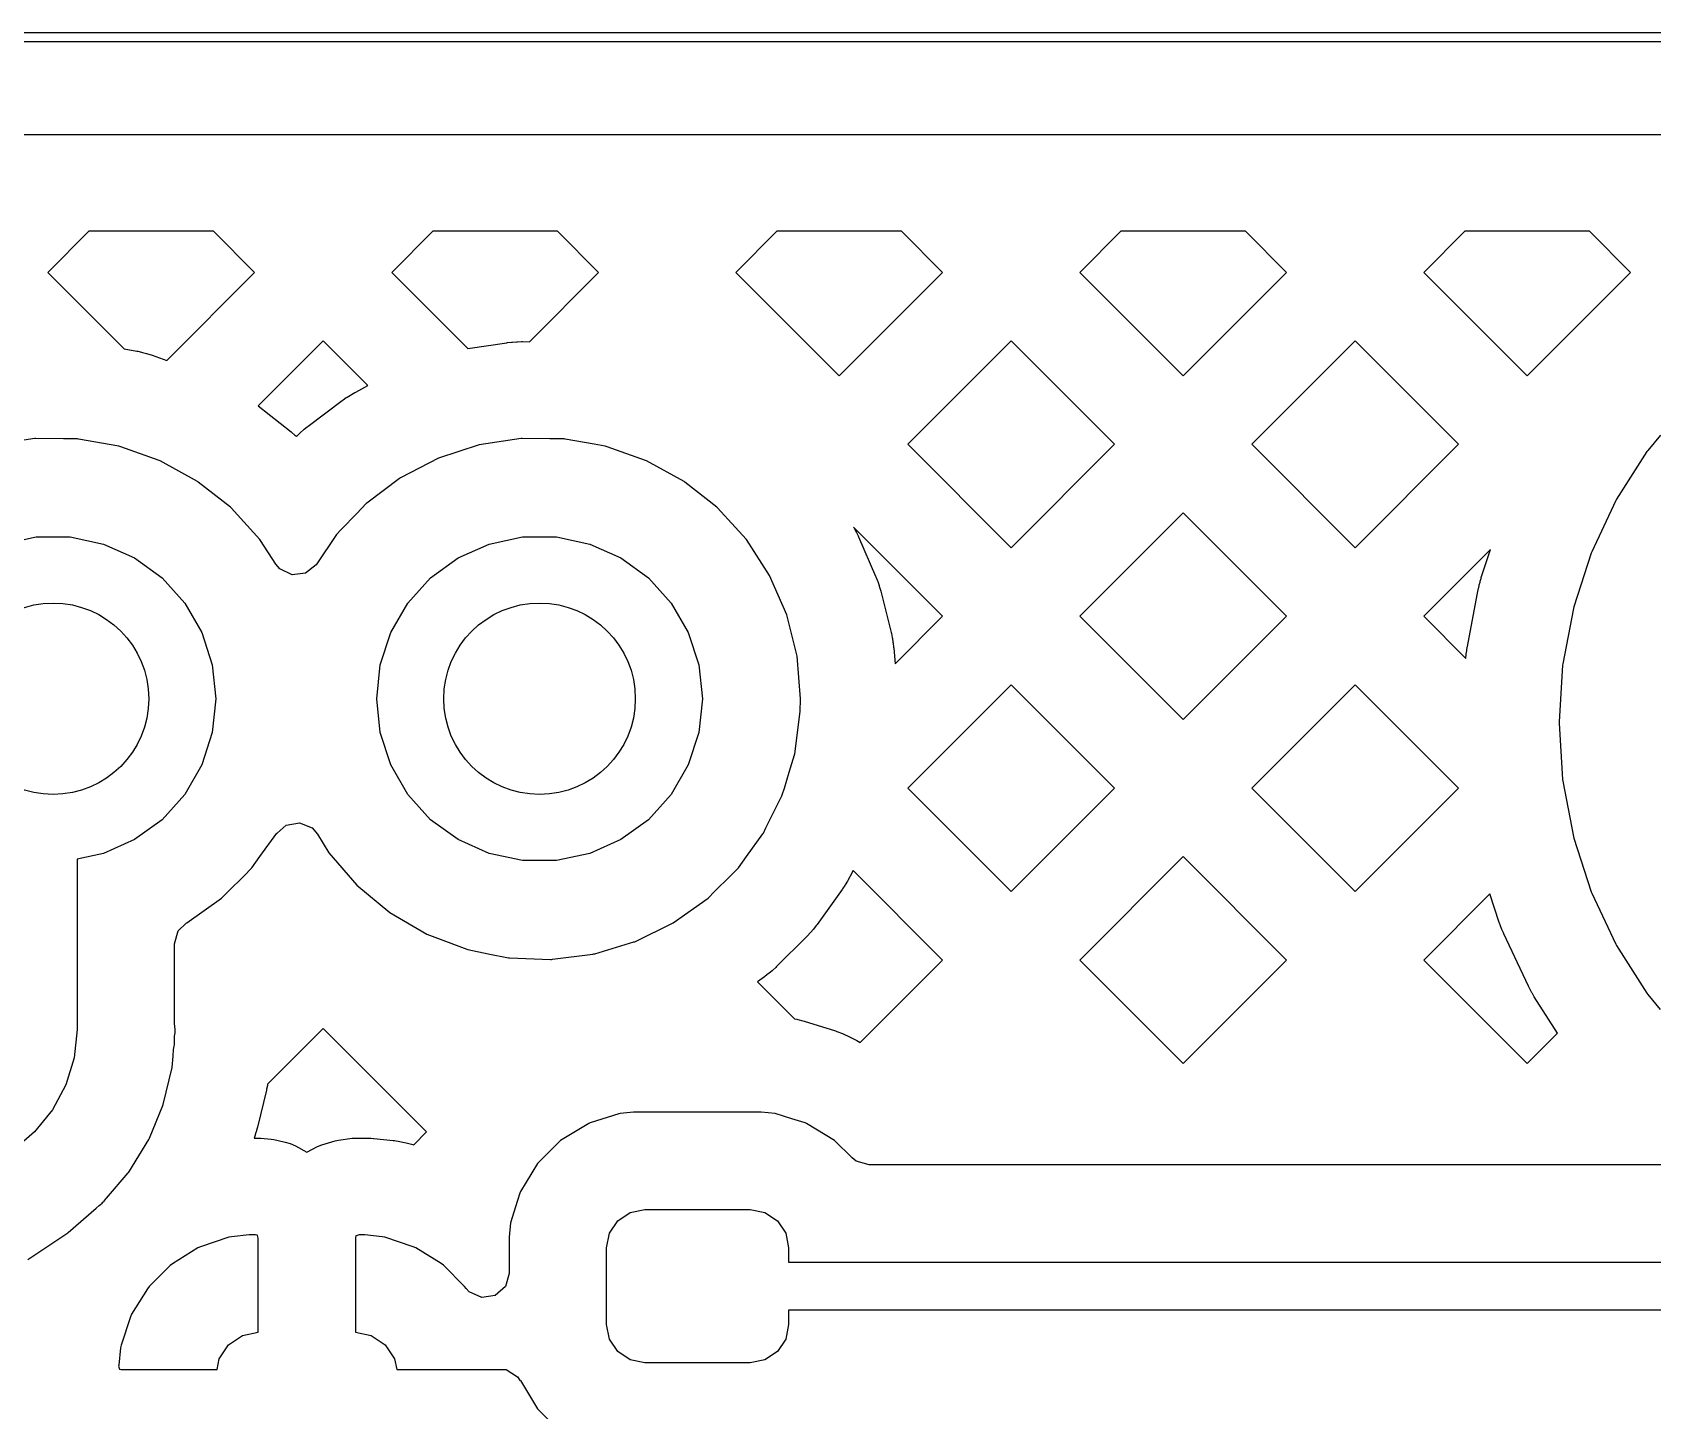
# Model space of a CAD drawing. Extents: x 54.1 to 108.3, y -71.1 to -40.8.
# Drawn here: x 80.37 to 88.83, y -48.05 to -40.84 of the extents above; entities that cross this region are included whole.
import ezdxf

# ---------------------------------------------------------------- set-up
doc = ezdxf.new("R2010")
doc.units = 0
doc.layers.add('BLACK', color=7, linetype='CONTINUOUS')

msp = doc.modelspace()

# ---------------------------------------------------------------- linework, layer by layer
at = {"layer": 'BLACK', "linetype": 'CONTINUOUS'}
for p, q in [((54.09, -40.845), (108.29, -40.845)), ((108.265, -40.895), (54.115, -40.895)), ((58.2509, -41.378), (107.656, -41.378)), ((80.6618, -41.884), (80.4468, -42.0991)), ((81.3122, -41.884), (80.6618, -41.884)), ((81.5272, -42.0991), (81.3122, -41.884)), ((82.4579, -41.884), (82.2428, -42.0991)), ((83.1082, -41.884), (82.4579, -41.884)), ((83.3233, -42.0991), (83.1082, -41.884)), ((84.2539, -41.884), (84.0389, -42.0991)), ((84.9043, -41.884), (84.2539, -41.884)), ((85.1193, -42.0991), (84.9043, -41.884)), ((86.05, -41.884), (85.8349, -42.0991)), ((86.7003, -41.884), (86.05, -41.884)), ((86.9154, -42.0991), (86.7003, -41.884)), ((87.846, -41.884), (87.631, -42.0991)), ((88.4964, -41.884), (87.846, -41.884)), ((88.7114, -42.0991), (88.4964, -41.884)), ((80.4468, -42.0991), (80.8463, -42.4986)), ((81.068, -42.5583), (81.5272, -42.0991)), ((82.2428, -42.0991), (82.641, -42.4972)), ((82.9614, -42.4609), (83.3233, -42.0991)), ((84.0389, -42.0991), (84.5791, -42.6393)), ((84.5791, -42.6393), (85.1193, -42.0991)), ((85.8349, -42.0991), (86.3752, -42.6393)), ((86.3752, -42.6393), (86.9154, -42.0991)), ((86.9154, -42.0991), (86.9154, -42.0991)), ((87.631, -42.0991), (88.1712, -42.6393)), ((88.2353, -42.5752), (88.7114, -42.0991)), ((81.885, -42.4568), (81.5457, -42.7962)), ((82.1188, -42.6906), (81.885, -42.4568)), ((82.8482, -42.4656), (82.8689, -42.4633)), ((82.8689, -42.4633), (82.8741, -42.4628)), ((82.8741, -42.4628), (82.8947, -42.4614)), ((82.8947, -42.4614), (82.8998, -42.4611)), ((82.8998, -42.4611), (82.9206, -42.4605)), ((82.9206, -42.4605), (82.9258, -42.4605)), ((82.9258, -42.4605), (82.9614, -42.4609)), ((85.4771, -42.4568), (84.9369, -42.9971)), ((86.0174, -42.9971), (85.4771, -42.4568)), ((87.2732, -42.4568), (86.733, -42.9971)), ((87.8134, -42.9971), (87.2732, -42.4568)), ((80.8463, -42.4986), (80.9117, -42.5102)), ((80.9117, -42.5102), (80.9167, -42.5112)), ((80.9167, -42.5112), (80.9371, -42.5157)), ((80.9371, -42.5157), (80.9421, -42.5169)), ((80.9421, -42.5169), (80.9621, -42.5222)), ((80.9621, -42.5222), (80.967, -42.5236)), ((80.967, -42.5236), (80.9869, -42.5298)), ((80.9869, -42.5298), (80.9918, -42.5314)), ((80.9918, -42.5314), (81.068, -42.5583)), ((82.641, -42.4972), (82.8431, -42.4663)), ((82.8431, -42.4663), (82.8482, -42.4656)), ((88.1712, -42.6393), (88.2353, -42.5752)), ((82.0547, -42.724), (82.1188, -42.6906)), ((81.5457, -42.7962), (81.718, -42.9323)), ((81.8059, -42.9023), (81.9845, -42.7682)), ((81.9845, -42.7682), (81.9887, -42.7651)), ((81.9887, -42.7651), (82.0059, -42.7533)), ((82.0059, -42.7533), (82.0102, -42.7505)), ((82.0102, -42.7505), (82.0277, -42.7395)), ((82.0277, -42.7395), (82.0321, -42.7368)), ((82.0321, -42.7368), (82.0502, -42.7265)), ((82.0502, -42.7265), (82.0547, -42.724)), ((80.3796, -42.9665), (80.1588, -43.0003)), ((80.3848, -42.9665), (80.3796, -42.9665)), ((80.5292, -42.9683), (80.3848, -42.9665)), ((80.3848, -42.9665), (80.3848, -42.9665)), ((80.603, -42.9692), (80.5292, -42.9683)), ((80.6081, -42.9701), (80.603, -42.9692)), ((80.8178, -43.0075), (80.6081, -42.9701)), ((80.6081, -42.9701), (80.6081, -42.9701)), ((81.718, -42.9323), (81.722, -42.9355)), ((81.722, -42.9355), (81.7378, -42.9491)), ((81.7378, -42.9491), (81.7416, -42.9525)), ((81.7416, -42.9525), (81.7453, -42.9559)), ((81.7453, -42.9559), (81.7475, -42.9537)), ((81.7475, -42.9537), (81.7625, -42.9392)), ((81.7625, -42.9392), (81.7663, -42.9357)), ((81.7663, -42.9357), (81.7817, -42.922)), ((81.7817, -42.922), (81.7857, -42.9187)), ((81.7857, -42.9187), (81.8018, -42.9055)), ((81.8018, -42.9055), (81.8059, -42.9023)), ((82.9196, -42.9665), (82.6988, -43.0003)), ((82.9248, -42.9665), (82.9196, -42.9665)), ((83.0692, -42.9683), (82.9248, -42.9665)), ((82.9248, -42.9665), (82.9248, -42.9665)), ((83.143, -42.9692), (83.0692, -42.9683)), ((83.1481, -42.9701), (83.143, -42.9692)), ((83.2996, -42.9971), (83.1481, -42.9701)), ((83.1481, -42.9701), (83.1481, -42.9701)), ((88.8665, -42.949), (88.8006, -43.0288)), ((80.8229, -43.0084), (80.8178, -43.0075)), ((80.8178, -43.0075), (80.8178, -43.0075)), ((80.8278, -43.0101), (80.8229, -43.0084)), ((81.0286, -43.0812), (80.8278, -43.0101)), ((80.8278, -43.0101), (80.8278, -43.0101)), ((82.6988, -43.0003), (82.4865, -43.0697)), ((83.3578, -43.0075), (83.2996, -42.9971)), ((83.3629, -43.0084), (83.3578, -43.0075)), ((83.3578, -43.0075), (83.3578, -43.0075)), ((83.3678, -43.0101), (83.3629, -43.0084)), ((83.5686, -43.0812), (83.3678, -43.0101)), ((83.3678, -43.0101), (83.3678, -43.0101)), ((84.9369, -42.9971), (85.4771, -43.5373)), ((85.4771, -43.5373), (86.0174, -42.9971)), ((86.0174, -42.9971), (86.0174, -42.9971)), ((86.733, -42.9971), (87.2732, -43.5373)), ((87.2732, -43.5373), (87.8134, -42.9971)), ((88.7959, -43.0352), (88.6378, -43.2843)), ((88.8006, -43.0288), (88.7959, -43.0352)), ((81.0335, -43.0829), (81.0286, -43.0812)), ((81.0286, -43.0812), (81.0286, -43.0812)), ((81.2291, -43.1909), (81.0335, -43.0829)), ((82.4865, -43.0697), (82.2883, -43.1728)), ((83.5735, -43.0829), (83.5686, -43.0812)), ((83.5686, -43.0812), (83.5686, -43.0812)), ((83.7691, -43.1909), (83.5735, -43.0829)), ((81.2331, -43.1941), (81.2291, -43.1909)), ((81.4003, -43.3261), (81.2331, -43.1941)), ((81.2331, -43.1941), (81.2331, -43.1941)), ((82.2842, -43.1759), (82.1138, -43.3038)), ((82.2883, -43.1728), (82.2842, -43.1759)), ((82.2842, -43.1759), (82.2842, -43.1759)), ((83.7731, -43.1941), (83.7691, -43.1909)), ((83.9403, -43.3261), (83.7731, -43.1941)), ((83.7731, -43.1941), (83.7731, -43.1941)), ((82.1097, -43.3069), (82.0604, -43.3585)), ((82.1138, -43.3038), (82.1097, -43.3069)), ((88.634, -43.2912), (88.5084, -43.5582)), ((88.6378, -43.2843), (88.634, -43.2912)), ((81.4003, -43.3262), (81.4003, -43.3261)), ((81.4044, -43.3294), (81.4003, -43.3262)), ((81.5547, -43.4946), (81.4044, -43.3294)), ((82.0604, -43.3585), (81.9798, -43.4428)), ((83.9403, -43.3262), (83.9403, -43.3261)), ((83.9444, -43.3294), (83.9403, -43.3262)), ((84.0364, -43.4305), (83.9444, -43.3294)), ((86.3752, -43.3549), (85.8349, -43.8951)), ((86.9154, -43.8951), (86.3752, -43.3549)), ((81.9554, -43.4684), (81.8479, -43.6259)), ((81.9798, -43.4428), (81.9554, -43.4684)), ((84.0947, -43.4946), (84.0364, -43.4305)), ((85.1193, -43.8951), (84.6547, -43.4305)), ((84.6547, -43.4305), (84.6568, -43.4341)), ((84.6568, -43.4341), (84.6665, -43.4523)), ((84.6665, -43.4523), (84.6689, -43.4569)), ((84.6689, -43.4569), (84.678, -43.4757)), ((84.678, -43.4757), (84.6801, -43.4804)), ((84.6801, -43.4804), (84.7692, -43.6852)), ((80.2121, -43.5179), (80.3859, -43.481)), ((80.3859, -43.481), (80.5636, -43.481)), ((80.5636, -43.481), (80.7374, -43.5179)), ((80.7374, -43.5179), (80.8997, -43.5902)), ((81.5575, -43.4989), (81.5547, -43.4946)), ((81.638, -43.6234), (81.5575, -43.4989)), ((81.5575, -43.4989), (81.5575, -43.4989)), ((82.5897, -43.5902), (82.7521, -43.5179)), ((82.7521, -43.5179), (82.9259, -43.481)), ((82.9259, -43.481), (83.1036, -43.481)), ((83.1036, -43.481), (83.2774, -43.5179)), ((83.2774, -43.5179), (83.4397, -43.5902)), ((84.2161, -43.6821), (84.0947, -43.4946)), ((87.9796, -43.5465), (87.631, -43.8951)), ((87.9318, -43.6936), (87.9796, -43.5465)), ((88.5084, -43.5582), (88.5054, -43.5656)), ((80.8997, -43.5902), (81.0435, -43.6946)), ((81.6587, -43.6478), (81.638, -43.6234)), ((81.7225, -43.6791), (81.6587, -43.6478)), ((81.8479, -43.6259), (81.793, -43.6709)), ((82.446, -43.6946), (82.5897, -43.5902)), ((83.4397, -43.5902), (83.5835, -43.6946)), ((88.5054, -43.5656), (88.4143, -43.8462)), ((81.0435, -43.6946), (81.1624, -43.8267)), ((81.793, -43.6709), (81.7225, -43.6791)), ((82.3271, -43.8267), (82.446, -43.6946)), ((83.5835, -43.6946), (83.7024, -43.8267)), ((84.3052, -43.887), (84.2161, -43.6821)), ((84.7692, -43.6852), (84.7711, -43.69)), ((84.7711, -43.69), (84.7787, -43.7094)), ((84.7787, -43.7094), (84.7804, -43.7143)), ((84.7804, -43.7143), (84.7871, -43.7338)), ((84.7871, -43.7338), (84.7886, -43.7388)), ((87.9203, -43.7357), (87.9212, -43.7319)), ((87.9212, -43.7319), (87.9251, -43.7165)), ((87.9251, -43.7165), (87.9262, -43.7127)), ((87.9262, -43.7127), (87.9306, -43.6974)), ((87.9306, -43.6974), (87.9318, -43.6936)), ((84.7886, -43.7388), (84.7945, -43.7587)), ((84.7945, -43.7587), (84.7959, -43.7637)), ((84.7959, -43.7637), (84.8503, -43.9804)), ((87.8592, -44.0528), (87.916, -43.7552)), ((87.916, -43.7552), (87.9168, -43.7513)), ((87.9168, -43.7513), (87.9203, -43.7357)), ((81.1624, -43.8267), (81.2512, -43.9806)), ((82.2382, -43.9806), (82.3271, -43.8267)), ((83.7024, -43.8267), (83.7912, -43.9806)), ((84.3596, -44.1037), (84.3052, -43.887)), ((84.8706, -44.1439), (85.1193, -43.8951)), ((85.8349, -43.8951), (86.3752, -44.4353)), ((86.3752, -44.4353), (86.9154, -43.8951)), ((86.9154, -43.8951), (86.9154, -43.8951)), ((87.631, -43.8951), (87.8513, -44.1154)), ((88.4123, -43.8539), (88.357, -44.1437)), ((88.4143, -43.8462), (88.4123, -43.8539)), ((81.2512, -43.9806), (81.3061, -44.1496)), ((82.1833, -44.1496), (82.2382, -43.9806)), ((83.7912, -43.9806), (83.8461, -44.1496)), ((84.8503, -43.9804), (84.8515, -43.9854)), ((84.8515, -43.9854), (84.8557, -44.0058)), ((84.8557, -44.0058), (84.8567, -44.0109)), ((84.8567, -44.0109), (84.8601, -44.0313)), ((84.8601, -44.0313), (84.8608, -44.0364)), ((84.8608, -44.0364), (84.8633, -44.0571)), ((84.8633, -44.0571), (84.8639, -44.0622)), ((84.8639, -44.0622), (84.8706, -44.1439)), ((87.8555, -44.0764), (87.856, -44.0724)), ((87.856, -44.0724), (87.8585, -44.0567)), ((87.8585, -44.0567), (87.8592, -44.0528)), ((81.3061, -44.1496), (81.3247, -44.3263)), ((82.1647, -44.3263), (82.1833, -44.1496)), ((83.8461, -44.1496), (83.8647, -44.3263)), ((84.3779, -44.3263), (84.3596, -44.1037)), ((87.8513, -44.1154), (87.8516, -44.1119)), ((87.8516, -44.1119), (87.8531, -44.096)), ((87.8531, -44.096), (87.8535, -44.0921)), ((87.8535, -44.0921), (87.8555, -44.0764)), ((88.356, -44.1516), (88.3375, -44.446)), ((88.357, -44.1437), (88.356, -44.1516)), ((81.3247, -44.3263), (81.3061, -44.503)), ((82.1833, -44.503), (82.1647, -44.3263)), ((83.8647, -44.3263), (83.8461, -44.503)), ((84.3763, -44.3929), (84.3779, -44.3263)), ((85.4771, -44.2529), (84.9369, -44.7931)), ((86.0174, -44.7931), (85.4771, -44.2529)), ((87.2732, -44.2529), (86.733, -44.7931)), ((87.8134, -44.7931), (87.2732, -44.2529)), ((84.3471, -44.6144), (84.3763, -44.3929)), ((88.3375, -44.446), (88.3375, -44.454)), ((88.3375, -44.454), (88.356, -44.7484)), ((81.3061, -44.503), (81.2512, -44.672)), ((82.2382, -44.672), (82.1833, -44.503)), ((83.8461, -44.503), (83.7912, -44.672)), ((84.3183, -44.7091), (84.3456, -44.6193)), ((84.3456, -44.6193), (84.3471, -44.6144)), ((84.3456, -44.6193), (84.3456, -44.6193)), ((81.2512, -44.672), (81.1624, -44.8259)), ((82.3271, -44.8259), (82.2382, -44.672)), ((83.7912, -44.672), (83.7024, -44.8259)), ((84.2928, -44.7931), (84.3183, -44.7091)), ((88.356, -44.7484), (88.357, -44.7563)), ((81.1624, -44.8259), (81.0435, -44.958)), ((82.446, -44.958), (82.3271, -44.8259)), ((83.7024, -44.8259), (83.5835, -44.958)), ((84.1967, -45.001), (84.2799, -44.8328)), ((84.2799, -44.8328), (84.2822, -44.8281)), ((84.2799, -44.8328), (84.2799, -44.8328)), ((84.2822, -44.8281), (84.2928, -44.7931)), ((84.9369, -44.7931), (85.4771, -45.3334)), ((85.4771, -45.3334), (86.0174, -44.7931)), ((86.0174, -44.7931), (86.0174, -44.7931)), ((86.733, -44.7931), (87.2732, -45.3334)), ((87.2732, -45.3334), (87.8134, -44.7931)), ((88.357, -44.7563), (88.4123, -45.0461)), ((81.0435, -44.958), (80.8997, -45.0624)), ((81.6445, -45.0293), (81.6914, -44.9862)), ((81.6914, -44.9862), (81.7613, -44.9739)), ((81.7613, -44.9739), (81.8267, -45.0014)), ((81.8267, -45.0014), (81.8546, -45.0333)), ((82.5897, -45.0624), (82.446, -44.958)), ((83.5835, -44.958), (83.4397, -45.0624)), ((84.1832, -45.0284), (84.1967, -45.001)), ((80.8997, -45.0624), (80.7374, -45.1347)), ((81.5551, -45.1509), (81.6432, -45.0284)), ((81.6432, -45.0284), (81.6445, -45.0293)), ((81.8546, -45.0333), (81.9147, -45.1314)), ((82.7521, -45.1347), (82.5897, -45.0624)), ((83.4397, -45.0624), (83.2774, -45.1347)), ((84.0951, -45.1509), (84.1802, -45.0326)), ((84.1802, -45.0326), (84.1832, -45.0284)), ((88.4123, -45.0461), (88.4143, -45.0538)), ((88.4143, -45.0538), (88.5054, -45.3344)), ((80.7374, -45.1347), (80.5997, -45.164)), ((80.5997, -45.164), (80.5997, -46.054)), ((81.5128, -45.2098), (81.5551, -45.1509)), ((81.9147, -45.1314), (82.061, -45.3002)), ((82.9259, -45.1716), (82.7521, -45.1347)), ((83.1036, -45.1716), (82.9259, -45.1716)), ((83.2774, -45.1347), (83.1036, -45.1716)), ((84.0528, -45.2098), (84.0951, -45.1509)), ((86.3752, -45.1509), (85.8349, -45.6912)), ((86.9154, -45.6912), (86.3752, -45.1509)), ((81.3888, -45.3334), (81.4699, -45.2526)), ((81.4699, -45.2526), (81.5128, -45.2098)), ((83.9288, -45.3334), (84.0099, -45.2526)), ((84.0099, -45.2526), (84.0528, -45.2098)), ((84.6368, -45.2526), (84.6344, -45.2572)), ((84.6513, -45.2232), (84.6368, -45.2526)), ((85.1193, -45.6912), (84.6513, -45.2232)), ((81.3546, -45.3675), (81.3888, -45.3334)), ((82.061, -45.3002), (82.2328, -45.4429)), ((83.8946, -45.3675), (83.9288, -45.3334)), ((84.5941, -45.3236), (84.4637, -45.5051)), ((84.597, -45.3194), (84.5941, -45.3236)), ((84.6085, -45.302), (84.597, -45.3194)), ((84.6112, -45.2976), (84.6085, -45.302)), ((84.6219, -45.2799), (84.6112, -45.2976)), ((84.6244, -45.2754), (84.6219, -45.2799)), ((84.6344, -45.2572), (84.6244, -45.2754)), ((88.5054, -45.3344), (88.5084, -45.3418)), ((81.1727, -45.4972), (81.3546, -45.3675)), ((83.7127, -45.4972), (83.8946, -45.3675)), ((87.9769, -45.3452), (87.631, -45.6912)), ((88.0254, -45.4946), (87.9769, -45.3452)), ((88.5084, -45.3418), (88.634, -45.6088)), ((81.1282, -45.5386), (81.1693, -45.4988)), ((81.1693, -45.4988), (81.1727, -45.4972)), ((82.2328, -45.4429), (82.4257, -45.5556)), ((83.5121, -45.5955), (83.7127, -45.4972)), ((84.4606, -45.5092), (84.4478, -45.5256)), ((84.4637, -45.5051), (84.4606, -45.5092)), ((88.0267, -45.4983), (88.0254, -45.4946)), ((88.0321, -45.5133), (88.0267, -45.4983)), ((81.1082, -45.6067), (81.1282, -45.5386)), ((82.4257, -45.5556), (82.6344, -45.6353)), ((84.41, -45.5682), (84.2518, -45.7259)), ((84.4136, -45.5645), (84.41, -45.5682)), ((84.4277, -45.5492), (84.4136, -45.5645)), ((84.4311, -45.5453), (84.4277, -45.5492)), ((84.4445, -45.5296), (84.4311, -45.5453)), ((84.4478, -45.5256), (84.4445, -45.5296)), ((88.0335, -45.517), (88.0321, -45.5133)), ((88.0393, -45.5317), (88.0335, -45.517)), ((88.0409, -45.5354), (88.0393, -45.5317)), ((88.0472, -45.55), (88.0409, -45.5354)), ((88.0488, -45.5536), (88.0472, -45.55)), ((88.1778, -45.8278), (88.0488, -45.5536)), ((81.1082, -46.008), (81.1082, -45.6067)), ((82.6344, -45.6353), (82.6395, -45.6364)), ((82.6395, -45.6364), (82.6395, -45.6364)), ((82.6395, -45.6364), (82.7463, -45.6581)), ((82.7463, -45.6581), (82.8533, -45.6799)), ((82.8533, -45.6799), (82.8585, -45.6801)), ((83.0817, -45.6874), (83.293, -45.6603)), ((83.293, -45.6603), (83.2981, -45.6597)), ((83.293, -45.6603), (83.293, -45.6603)), ((83.2981, -45.6597), (83.3034, -45.6581)), ((83.3034, -45.6581), (83.5072, -45.597)), ((83.5072, -45.597), (83.5121, -45.5955)), ((83.5072, -45.597), (83.5072, -45.597)), ((88.634, -45.6088), (88.6378, -45.6157)), ((88.6378, -45.6157), (88.7959, -45.8648)), ((82.8585, -45.6801), (82.8585, -45.6801)), ((82.8585, -45.6801), (83.0714, -45.6879)), ((83.0714, -45.6879), (83.0714, -45.6879)), ((83.0714, -45.6879), (83.0766, -45.6881)), ((83.0766, -45.6881), (83.0817, -45.6874)), ((83.0817, -45.6874), (83.0817, -45.6874)), ((84.209, -45.7635), (84.1926, -45.7763)), ((84.213, -45.7603), (84.209, -45.7635)), ((84.2288, -45.747), (84.213, -45.7603)), ((84.2327, -45.7436), (84.2288, -45.747)), ((84.248, -45.7295), (84.2327, -45.7436)), ((84.2518, -45.7259), (84.248, -45.7295)), ((84.6882, -46.1223), (85.1193, -45.6912)), ((85.8349, -45.6912), (86.3752, -46.2314)), ((86.3752, -46.2314), (86.9154, -45.6912)), ((86.9154, -45.6912), (86.9154, -45.6912)), ((87.631, -45.6912), (88.1712, -46.2314)), ((84.1884, -45.7794), (84.1527, -45.8049)), ((84.1527, -45.8049), (84.3458, -45.9981)), ((84.1926, -45.7763), (84.1884, -45.7794)), ((88.1796, -45.8314), (88.1778, -45.8278)), ((88.1868, -45.8456), (88.1796, -45.8314)), ((88.1887, -45.8491), (88.1868, -45.8456)), ((88.1963, -45.8629), (88.1887, -45.8491)), ((88.1983, -45.8664), (88.1963, -45.8629)), ((88.2064, -45.8801), (88.1983, -45.8664)), ((88.2085, -45.8835), (88.2064, -45.8801)), ((88.3291, -46.0735), (88.2085, -45.8835)), ((88.7959, -45.8648), (88.8006, -45.8712)), ((88.8006, -45.8712), (88.8655, -45.9498)), ((81.1091, -46.0231), (81.1082, -46.008)), ((84.3458, -45.9981), (84.3574, -46.0004)), ((84.3574, -46.0004), (84.3639, -46.0019)), ((84.3639, -46.0019), (84.39, -46.0086)), ((84.39, -46.0086), (84.3964, -46.0104)), ((84.3964, -46.0104), (84.56, -46.0617)), ((80.5997, -46.0541), (80.5852, -46.2015)), ((80.5997, -46.054), (80.5997, -46.0541)), ((81.1082, -46.1087), (81.1086, -46.0988)), ((81.1086, -46.0988), (81.1087, -46.0974)), ((81.1087, -46.0974), (81.1096, -46.0895)), ((81.1129, -46.054), (81.1091, -46.0231)), ((81.1096, -46.0895), (81.1122, -46.0715)), ((81.1122, -46.0715), (81.1127, -46.0674)), ((81.1122, -46.0715), (81.1122, -46.0715)), ((81.1127, -46.0674), (81.1129, -46.054)), ((81.885, -46.049), (81.5947, -46.3393)), ((82.4253, -46.5892), (81.885, -46.049)), ((84.56, -46.0617), (84.5672, -46.0642)), ((84.5672, -46.0642), (84.5957, -46.075)), ((84.5957, -46.075), (84.6028, -46.078)), ((84.6028, -46.078), (84.6303, -46.0904)), ((84.6303, -46.0904), (84.6372, -46.0937)), ((84.6372, -46.0937), (84.6642, -46.108)), ((88.1712, -46.2314), (88.3291, -46.0735)), ((81.1012, -46.1932), (81.1039, -46.1584)), ((81.1039, -46.1584), (81.1054, -46.1496)), ((81.1053, -46.1496), (81.1063, -46.1417)), ((81.1054, -46.1496), (81.1053, -46.1496)), ((81.1063, -46.1417), (81.1082, -46.1341)), ((81.1082, -46.1341), (81.1082, -46.1087)), ((84.6642, -46.108), (84.6708, -46.1117)), ((84.6708, -46.1117), (84.6882, -46.1223)), ((80.5852, -46.2015), (80.5422, -46.3432)), ((81.0501, -46.4459), (81.0965, -46.2524)), ((81.0965, -46.2524), (81.1012, -46.1932)), ((80.5422, -46.3432), (80.4724, -46.4739)), ((81.5935, -46.3461), (81.5896, -46.3657)), ((81.5944, -46.3413), (81.5935, -46.3461)), ((81.5947, -46.3393), (81.5944, -46.3413)), ((81.5885, -46.3705), (81.5421, -46.564)), ((81.5896, -46.3657), (81.5885, -46.3705)), ((80.4724, -46.4739), (80.3784, -46.5884)), ((80.9775, -46.621), (81.0482, -46.4505)), ((81.0482, -46.4505), (81.0501, -46.4459)), ((81.0482, -46.4505), (81.0482, -46.4505)), ((83.4286, -46.4952), (83.2785, -46.5423)), ((83.4349, -46.4932), (83.4286, -46.4952)), ((83.4286, -46.4952), (83.4286, -46.4952)), ((83.47, -46.49), (83.4349, -46.4932)), ((83.5055, -46.4868), (83.47, -46.49)), ((83.5084, -46.4865), (83.5055, -46.4868)), ((83.5055, -46.4868), (83.5055, -46.4868)), ((83.8391, -46.4865), (83.5084, -46.4865)), ((84.1687, -46.4865), (83.8391, -46.4865)), ((84.1716, -46.4865), (84.1687, -46.4865)), ((84.2451, -46.4932), (84.1716, -46.4865)), ((84.3314, -46.5203), (84.2451, -46.4932)), ((84.4014, -46.5423), (84.3314, -46.5203)), ((80.3784, -46.5884), (80.2385, -46.7111)), ((80.3784, -46.5884), (80.3784, -46.5884)), ((81.534, -46.5927), (81.5279, -46.6115)), ((81.5354, -46.588), (81.534, -46.5927)), ((81.5408, -46.5688), (81.5354, -46.588)), ((81.5421, -46.564), (81.5408, -46.5688)), ((82.3577, -46.6567), (82.4253, -46.5892)), ((83.2713, -46.5445), (83.1246, -46.6334)), ((83.2785, -46.5423), (83.2713, -46.5445)), ((83.2785, -46.5423), (83.2785, -46.5423)), ((84.4015, -46.5423), (84.4014, -46.5423)), ((84.4087, -46.5445), (84.4015, -46.5423)), ((84.5554, -46.6334), (84.4087, -46.5445)), ((80.8699, -46.7994), (80.9739, -46.6297)), ((80.9739, -46.6297), (80.9764, -46.6236)), ((80.9764, -46.6236), (80.9775, -46.621)), ((81.5263, -46.6162), (81.5245, -46.621)), ((81.5245, -46.621), (81.546, -46.621)), ((81.5279, -46.6115), (81.5263, -46.6162)), ((81.546, -46.621), (81.5595, -46.6217)), ((81.5595, -46.6217), (81.6135, -46.6275)), ((81.6135, -46.6275), (81.6268, -46.6297)), ((81.6268, -46.6297), (81.6791, -46.6411)), ((81.6791, -46.6411), (81.6857, -46.6427)), ((81.6857, -46.6427), (81.7119, -46.6499)), ((81.7119, -46.6499), (81.7409, -46.6619)), ((81.7409, -46.6619), (81.7994, -46.6952)), ((81.7994, -46.6952), (81.8559, -46.6656)), ((81.8559, -46.6656), (81.8788, -46.6564)), ((81.8788, -46.6564), (81.9469, -46.6364)), ((81.9469, -46.6364), (81.9645, -46.6326)), ((81.9645, -46.6326), (82.0361, -46.6223)), ((82.0361, -46.6223), (82.054, -46.621)), ((82.054, -46.621), (82.0987, -46.621)), ((82.0987, -46.621), (82.1019, -46.621)), ((82.1019, -46.621), (82.1149, -46.6214)), ((82.1149, -46.6214), (82.1181, -46.6215)), ((82.1181, -46.6215), (82.1309, -46.6222)), ((82.1309, -46.6222), (82.1341, -46.6224)), ((82.1341, -46.6224), (82.1471, -46.6233)), ((82.1471, -46.6233), (82.1503, -46.6236)), ((82.1503, -46.6236), (82.2512, -46.634)), ((82.2512, -46.634), (82.258, -46.6349)), ((82.258, -46.6349), (82.2854, -46.6392)), ((82.2854, -46.6392), (82.2922, -46.6404)), ((82.2922, -46.6404), (82.319, -46.6462)), ((82.319, -46.6462), (82.3257, -46.6478)), ((82.3257, -46.6478), (82.3524, -46.6551)), ((82.3524, -46.6551), (82.3577, -46.6567)), ((83.1246, -46.6334), (83.0034, -46.7546)), ((84.6466, -46.7246), (84.5554, -46.6334)), ((83.0034, -46.7546), (82.9145, -46.9013)), ((84.6676, -46.7415), (84.6466, -46.7246)), ((84.7357, -46.7615), (84.6676, -46.7415)), ((89.4655, -46.7615), (84.7357, -46.7615)), ((80.7539, -46.9353), (80.8667, -46.8032)), ((80.8667, -46.8032), (80.8699, -46.7994)), ((80.8667, -46.8032), (80.8667, -46.8032)), ((80.7416, -46.9508), (80.7506, -46.9394)), ((80.7506, -46.9394), (80.7539, -46.9353)), ((82.8999, -46.9481), (82.8632, -47.0649)), ((82.9123, -46.9085), (82.8999, -46.9481)), ((82.9145, -46.9013), (82.9123, -46.9085)), ((82.9123, -46.9085), (82.9123, -46.9085)), ((80.5537, -47.1151), (80.6995, -46.9871)), ((80.6995, -46.9871), (80.715, -46.9736)), ((80.715, -46.9736), (80.7224, -46.9676)), ((80.7224, -46.9676), (80.7317, -46.9606)), ((80.7317, -46.9606), (80.7353, -46.957)), ((80.7353, -46.957), (80.7383, -46.9541)), ((80.7383, -46.9541), (80.7412, -46.9512)), ((80.7383, -46.9541), (80.7383, -46.9541)), ((80.7412, -46.9512), (80.7416, -46.9508)), ((83.4236, -47.0536), (83.4885, -47.0102)), ((83.4885, -47.0102), (83.565, -46.995)), ((83.565, -46.995), (84.115, -46.995)), ((84.115, -46.995), (84.1915, -47.0102)), ((84.1915, -47.0102), (84.2564, -47.0536)), ((80.5472, -47.1201), (80.5506, -47.1178)), ((80.5506, -47.1178), (80.5537, -47.1151)), ((80.5537, -47.1151), (80.5537, -47.1151)), ((82.8632, -47.0649), (82.8565, -47.1384)), ((83.3802, -47.1185), (83.4236, -47.0536)), ((84.2564, -47.0536), (84.2998, -47.1185)), ((80.3436, -47.2561), (80.5471, -47.1201)), ((80.5471, -47.1201), (80.5472, -47.1201)), ((81.2307, -47.1956), (81.0978, -47.2778)), ((81.2439, -47.1894), (81.2307, -47.1956)), ((81.3925, -47.1398), (81.2439, -47.1894)), ((81.4059, -47.1369), (81.3925, -47.1398)), ((81.498, -47.1273), (81.4059, -47.1369)), ((81.5046, -47.127), (81.498, -47.1273)), ((81.5325, -47.127), (81.5046, -47.127)), ((81.5401, -47.1287), (81.5325, -47.127)), ((81.5415, -47.1299), (81.5401, -47.1287)), ((81.546, -47.1451), (81.5415, -47.1299)), ((81.546, -47.6358), (81.546, -47.1451)), ((82.0557, -47.1329), (82.054, -47.1405)), ((82.054, -47.1405), (82.054, -47.6358)), ((82.0569, -47.1315), (82.0557, -47.1329)), ((82.0721, -47.127), (82.0569, -47.1315)), ((82.0955, -47.127), (82.0721, -47.127)), ((82.1019, -47.1273), (82.0955, -47.127)), ((82.1928, -47.1366), (82.1019, -47.1273)), ((82.2062, -47.1395), (82.1928, -47.1366)), ((82.3549, -47.1888), (82.2062, -47.1395)), ((82.3681, -47.195), (82.3549, -47.1888)), ((82.5012, -47.277), (82.3681, -47.195)), ((82.8565, -47.1384), (82.8565, -47.329)), ((83.365, -47.195), (83.3802, -47.1185)), ((83.365, -47.595), (83.365, -47.195)), ((84.2998, -47.1185), (84.315, -47.195)), ((84.315, -47.195), (84.315, -47.27)), ((81.0864, -47.2868), (80.976, -47.3974)), ((81.0978, -47.2778), (81.0864, -47.2868)), ((82.5126, -47.286), (82.5012, -47.277)), ((82.6232, -47.3964), (82.5126, -47.286)), ((84.315, -47.27), (92.0034, -47.27)), ((82.8565, -47.329), (82.8365, -47.3971)), ((80.967, -47.4088), (80.885, -47.5419)), ((80.976, -47.3974), (80.967, -47.4088)), ((82.6318, -47.4072), (82.6232, -47.3964)), ((82.648, -47.4242), (82.6318, -47.4072)), ((82.7126, -47.4537), (82.648, -47.4242)), ((82.7828, -47.4436), (82.7126, -47.4537)), ((82.8365, -47.3971), (82.7828, -47.4436)), ((92.0034, -47.52), (84.315, -47.52)), ((84.315, -47.52), (84.315, -47.595)), ((80.8788, -47.5551), (80.8295, -47.7038)), ((80.885, -47.5419), (80.8788, -47.5551)), ((83.3802, -47.6715), (83.365, -47.595)), ((84.315, -47.595), (84.2998, -47.6715)), ((80.8295, -47.7038), (80.8266, -47.7172)), ((81.3421, -47.7739), (81.3909, -47.7009)), ((81.3909, -47.7009), (81.4639, -47.6521)), ((81.4639, -47.6521), (81.546, -47.6358)), ((82.054, -47.6358), (82.1361, -47.6521)), ((82.1361, -47.6521), (82.2091, -47.7009)), ((82.2091, -47.7009), (82.2579, -47.7739)), ((83.4236, -47.7364), (83.3802, -47.6715)), ((84.2998, -47.6715), (84.2564, -47.7364)), ((80.8266, -47.7172), (80.8173, -47.8081)), ((81.3308, -47.831), (81.3421, -47.7739)), ((82.2579, -47.7739), (82.2692, -47.831)), ((83.4885, -47.7798), (83.4236, -47.7364)), ((83.565, -47.795), (83.4885, -47.7798)), ((84.1915, -47.7798), (84.115, -47.795)), ((84.2564, -47.7364), (84.1915, -47.7798)), ((80.8173, -47.8081), (80.8171, -47.8131)), ((80.8171, -47.8131), (80.8215, -47.8281)), ((80.8215, -47.8281), (80.8229, -47.8293)), ((80.8229, -47.8293), (80.8305, -47.831)), ((80.8305, -47.831), (81.3308, -47.831)), ((82.2692, -47.831), (82.7649, -47.831)), ((82.7649, -47.831), (82.7697, -47.8296)), ((82.7697, -47.8296), (82.8407, -47.8296)), ((82.8407, -47.8296), (82.9004, -47.868)), ((82.9004, -47.868), (82.9139, -47.8891)), ((84.115, -47.795), (83.565, -47.795)), ((82.9139, -47.8891), (82.9145, -47.8887)), ((82.9145, -47.8887), (83.0034, -48.0354)), ((83.0034, -48.0354), (83.0989, -48.1309))]:
    msp.add_line(p, q, dxfattribs=at)
at = {"layer": 'BLACK'}
for centre in [(80.4747, -44.3263), (80.4747, -44.3263), (83.0147, -44.3263), (83.0147, -44.3263)]:
    msp.add_circle(centre, 0.5, dxfattribs=at)

doc.saveas('drawing.dxf')
